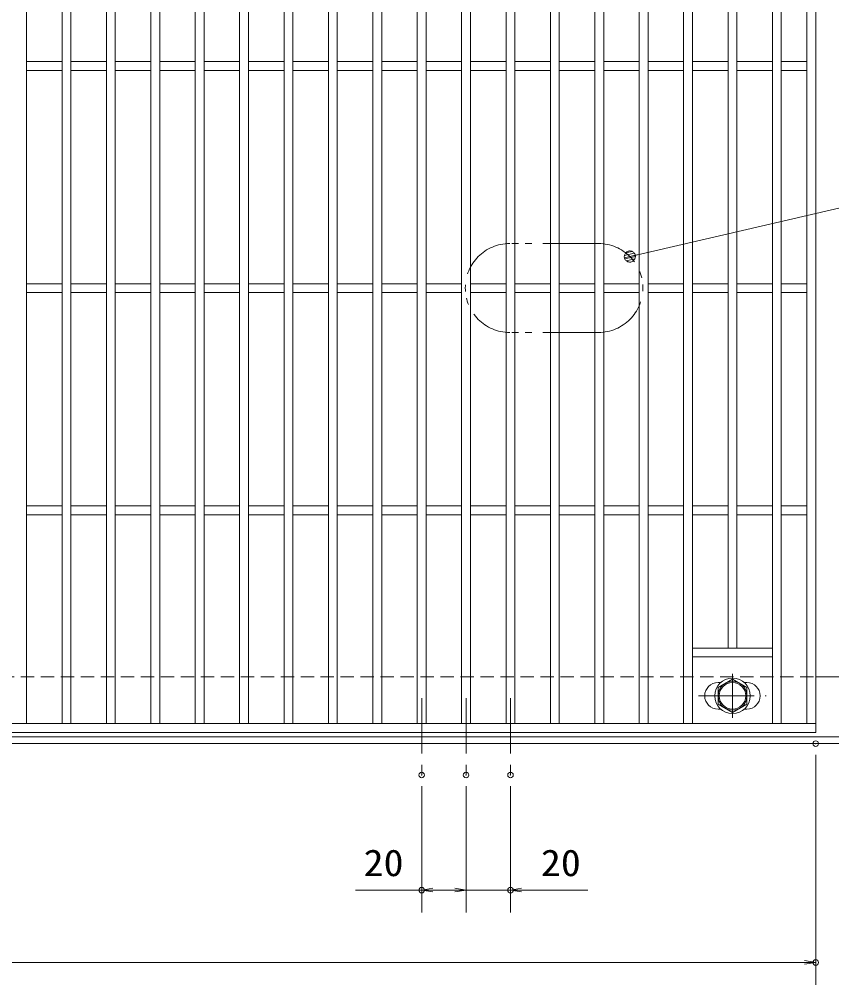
# Model space of a CAD drawing. Units: millimetres, scale not verified. Extents: x -1050 to 1050, y -742 to 742.
# Drawn here: x -154.2 to 211.7, y -31 to 403.5 of the extents above; entities that cross this region are included whole.
import ezdxf
from ezdxf.enums import TextEntityAlignment as Align

# ---------------------------------------------------------------- set-up
doc = ezdxf.new("R2010")
doc.units = ezdxf.units.MM
doc.header["$LTSCALE"] = 5
doc.header["$PDMODE"] = 32
doc.header["$PDSIZE"] = 2.5
for name, pattern in [('CHAIN1', [8, 5, -1, 1, -1]), ('DASHED1', [1.8, 1.2, -0.6]), ('DOUBLE_CHAIN1', [8.8, 5, -1, 0.6, -0.6, 0.6, -1])]:
    doc.linetypes.add(name, pattern=pattern)
for name, color, linetype, lineweight in [('0-1_寸法注釈', 2, 'Continuous', 9), ('0-2_蓋', 5, 'Continuous', 9), ('0-3_0', 2, 'Continuous', 9), ('0-4_DEFPOINTS', 134, 'Continuous', 9), ('0-6_想像線', 134, 'DOUBLE_CHAIN1', 9), ('0-7_中心線', 6, 'CHAIN1', 9), ('0-8_締付部品', 7, 'Continuous', 9), ('0-9_枠', 7, 'Continuous', 9), ('0-A_溝開口', 4, 'DASHED1', 9)]:
    doc.layers.add(name, color=color, linetype=linetype, lineweight=lineweight)
doc.styles.add('ＭＳ ゴシック', font='')
doc.styles.get('ＭＳ ゴシック').set_extended_font_data('MS Gothic')

# ---------------------------------------------------------------- blocks, each defined once
blk = doc.blocks.new('_OPEN')
at = {"layer": '0-3_0'}
blk.add_line((0, 0), (-5, 0), dxfattribs=at)
blk.add_lwpolyline([(-5, 0.833), (0, 0), (-5, -0.833)], dxfattribs=at)
blk = doc.blocks.new('_Dot')
at = {"layer": '0-3_0'}
for p, q in [((-2.5, 0), (-5, 0)), ((2.445, 0.5), (-2.445, 0.5)), ((1.997, 1.5), (-1.997, 1.5)), ((2.289, -0.995), (-2.289, -0.995)), ((1.499, -1.995), (-1.499, -1.995))]:
    blk.add_line(p, q, dxfattribs=at)
for points in [[(2.5, 0), (2.48, 0.313), (2.421, 0.622), (2.324, 0.92), (2.191, 1.204), (2.023, 1.469), (1.822, 1.711), (1.594, 1.926), (1.34, 2.111), (1.064, 2.262), (0.773, 2.378), (0.468, 2.456), (0.157, 2.495), (-0.157, 2.495), (-0.468, 2.456), (-0.773, 2.378), (-1.064, 2.262), (-1.34, 2.111), (-1.594, 1.926), (-1.822, 1.711), (-2.023, 1.469), (-2.191, 1.204), (-2.324, 0.92), (-2.421, 0.622), (-2.48, 0.313), (-2.5, 0), (0, 0)], [(-2.5, 0), (-2.48, -0.313), (-2.421, -0.622), (-2.324, -0.92), (-2.191, -1.204), (-2.023, -1.469), (-1.822, -1.711), (-1.594, -1.926), (-1.34, -2.111), (-1.064, -2.262), (-0.773, -2.378), (-0.468, -2.456), (-0.157, -2.495), (0.157, -2.495), (0.468, -2.456), (0.773, -2.378), (1.064, -2.262), (1.34, -2.111), (1.594, -1.926), (1.822, -1.711), (2.023, -1.469), (2.191, -1.204), (2.324, -0.92), (2.421, -0.622), (2.48, -0.313), (2.5, 0), (0, 0)]]:
    blk.add_lwpolyline(points, close=True, dxfattribs=at)

msp = doc.modelspace()

# ---------------------------------------------------------------- linework, layer by layer
at = {"layer": '0-1_寸法注釈'}
for p, q in [((237.562, 323.817), (121.789, 296.945)), ((204.55, 72.475), (204.55, -31.047)), ((27.05, 58.328), (27.05, 1.522)), ((47.05, 58.328), (47.05, 1.522)), ((47.05, 58.328), (47.05, 1.522)), ((67.05, 58.328), (67.05, 1.522)), ((27.05, 11.522), (-2.797, 11.522)), ((42.05, 11.522), (32.05, 11.522)), ((42.05, 11.522), (37.05, 11.522)), ((47.05, 11.522), (67.05, 11.522)), ((72.05, 11.522), (101.897, 11.522)), ((-785.45, -21.047), (199.55, -21.047))]:
    msp.add_line(p, q, dxfattribs=at)
at = {"layer": '0-2_蓋'}
for p, q in [((204.55, 82.475), (204.55, 582.475)), ((-150.95, 578.475), (-150.95, 86.475)), ((-134.95, 578.475), (-134.95, 86.475)), ((-130.95, 578.475), (-130.95, 86.475)), ((-114.95, 578.475), (-114.95, 86.475)), ((-110.95, 578.475), (-110.95, 86.475)), ((-94.95, 578.475), (-94.95, 86.475)), ((-90.95, 578.475), (-90.95, 86.475)), ((-74.95, 578.475), (-74.95, 86.475)), ((-70.95, 578.475), (-70.95, 86.475)), ((-54.95, 578.475), (-54.95, 86.475)), ((-50.95, 578.475), (-50.95, 86.475)), ((-34.95, 578.475), (-34.95, 86.475)), ((-30.95, 578.475), (-30.95, 86.475)), ((-14.95, 578.475), (-14.95, 86.475)), ((-10.95, 578.475), (-10.95, 86.475)), ((5.05, 578.475), (5.05, 86.475)), ((9.05, 578.475), (9.05, 86.475)), ((25.05, 578.475), (25.05, 86.475)), ((29.05, 578.475), (29.05, 86.475)), ((45.05, 578.475), (45.05, 86.475)), ((49.05, 578.475), (49.05, 86.475)), ((65.05, 578.475), (65.05, 86.475)), ((69.05, 578.475), (69.05, 86.475)), ((85.05, 578.475), (85.05, 86.475)), ((89.05, 578.475), (89.05, 86.475)), ((105.05, 578.475), (105.05, 86.475)), ((109.05, 578.475), (109.05, 86.475)), ((125.05, 578.475), (125.05, 86.475)), ((129.05, 578.475), (129.05, 86.475)), ((145.05, 578.475), (145.05, 86.475)), ((149.05, 578.475), (149.05, 86.475)), ((185.05, 578.475), (185.05, 86.475)), ((189.05, 578.475), (189.05, 86.475)), ((200.55, 86.475), (200.55, 578.475)), ((165.05, 544.475), (165.05, 120.475)), ((169.05, 544.475), (169.05, 120.475)), ((-134.95, 384.475), (-150.95, 384.475)), ((-114.95, 384.475), (-130.95, 384.475)), ((-94.95, 384.475), (-110.95, 384.475)), ((-74.95, 384.475), (-90.95, 384.475)), ((-54.95, 384.475), (-70.95, 384.475)), ((-34.95, 384.475), (-50.95, 384.475)), ((-14.95, 384.475), (-30.95, 384.475)), ((5.05, 384.475), (-10.95, 384.475)), ((25.05, 384.475), (9.05, 384.475)), ((45.05, 384.475), (29.05, 384.475)), ((65.05, 384.475), (49.05, 384.475)), ((85.05, 384.475), (69.05, 384.475)), ((105.05, 384.475), (89.05, 384.475)), ((125.05, 384.475), (109.05, 384.475)), ((145.05, 384.475), (129.05, 384.475)), ((165.05, 384.475), (149.05, 384.475)), ((185.05, 384.475), (169.05, 384.475)), ((200.55, 384.475), (189.05, 384.475)), ((-134.95, 380.475), (-150.95, 380.475)), ((-114.95, 380.475), (-130.95, 380.475)), ((-94.95, 380.475), (-110.95, 380.475)), ((-74.95, 380.475), (-90.95, 380.475)), ((-54.95, 380.475), (-70.95, 380.475)), ((-34.95, 380.475), (-50.95, 380.475)), ((-14.95, 380.475), (-30.95, 380.475)), ((5.05, 380.475), (-10.95, 380.475)), ((25.05, 380.475), (9.05, 380.475)), ((45.05, 380.475), (29.05, 380.475)), ((65.05, 380.475), (49.05, 380.475)), ((85.05, 380.475), (69.05, 380.475)), ((105.05, 380.475), (89.05, 380.475)), ((125.05, 380.475), (109.05, 380.475)), ((145.05, 380.475), (129.05, 380.475)), ((165.05, 380.475), (149.05, 380.475)), ((185.05, 380.475), (169.05, 380.475)), ((200.55, 380.475), (189.05, 380.475)), ((-134.95, 284.475), (-150.95, 284.475)), ((-114.95, 284.475), (-130.95, 284.475)), ((-94.95, 284.475), (-110.95, 284.475)), ((-74.95, 284.475), (-90.95, 284.475)), ((-54.95, 284.475), (-70.95, 284.475)), ((-34.95, 284.475), (-50.95, 284.475)), ((-14.95, 284.475), (-30.95, 284.475)), ((5.05, 284.475), (-10.95, 284.475)), ((25.05, 284.475), (9.05, 284.475)), ((45.05, 284.475), (29.05, 284.475)), ((65.05, 284.475), (49.05, 284.475)), ((85.05, 284.475), (69.05, 284.475)), ((105.05, 284.475), (89.05, 284.475)), ((125.05, 284.475), (109.05, 284.475)), ((145.05, 284.475), (129.05, 284.475)), ((165.05, 284.475), (149.05, 284.475)), ((185.05, 284.475), (169.05, 284.475)), ((200.55, 284.475), (189.05, 284.475)), ((-134.95, 280.475), (-150.95, 280.475)), ((-114.95, 280.475), (-130.95, 280.475)), ((-94.95, 280.475), (-110.95, 280.475)), ((-74.95, 280.475), (-90.95, 280.475)), ((-54.95, 280.475), (-70.95, 280.475)), ((-34.95, 280.475), (-50.95, 280.475)), ((-14.95, 280.475), (-30.95, 280.475)), ((5.05, 280.475), (-10.95, 280.475)), ((25.05, 280.475), (9.05, 280.475)), ((45.05, 280.475), (29.05, 280.475)), ((65.05, 280.475), (49.05, 280.475)), ((85.05, 280.475), (69.05, 280.475)), ((105.05, 280.475), (89.05, 280.475)), ((125.05, 280.475), (109.05, 280.475)), ((145.05, 280.475), (129.05, 280.475)), ((165.05, 280.475), (149.05, 280.475)), ((185.05, 280.475), (169.05, 280.475)), ((200.55, 280.475), (189.05, 280.475)), ((-134.95, 184.475), (-150.95, 184.475)), ((-114.95, 184.475), (-130.95, 184.475)), ((-94.95, 184.475), (-110.95, 184.475)), ((-74.95, 184.475), (-90.95, 184.475)), ((-54.95, 184.475), (-70.95, 184.475)), ((-34.95, 184.475), (-50.95, 184.475)), ((-14.95, 184.475), (-30.95, 184.475)), ((5.05, 184.475), (-10.95, 184.475)), ((25.05, 184.475), (9.05, 184.475)), ((45.05, 184.475), (29.05, 184.475)), ((65.05, 184.475), (49.05, 184.475)), ((85.05, 184.475), (69.05, 184.475)), ((105.05, 184.475), (89.05, 184.475)), ((125.05, 184.475), (109.05, 184.475)), ((145.05, 184.475), (129.05, 184.475)), ((165.05, 184.475), (149.05, 184.475)), ((185.05, 184.475), (169.05, 184.475)), ((200.55, 184.475), (189.05, 184.475)), ((-134.95, 180.475), (-150.95, 180.475)), ((-114.95, 180.475), (-130.95, 180.475)), ((-94.95, 180.475), (-110.95, 180.475)), ((-74.95, 180.475), (-90.95, 180.475)), ((-54.95, 180.475), (-70.95, 180.475)), ((-34.95, 180.475), (-50.95, 180.475)), ((-14.95, 180.475), (-30.95, 180.475)), ((5.05, 180.475), (-10.95, 180.475)), ((25.05, 180.475), (9.05, 180.475)), ((45.05, 180.475), (29.05, 180.475)), ((65.05, 180.475), (49.05, 180.475)), ((85.05, 180.475), (69.05, 180.475)), ((105.05, 180.475), (89.05, 180.475)), ((125.05, 180.475), (109.05, 180.475)), ((145.05, 180.475), (129.05, 180.475)), ((165.05, 180.475), (149.05, 180.475)), ((185.05, 180.475), (169.05, 180.475)), ((200.55, 180.475), (189.05, 180.475)), ((185.05, 120.475), (149.05, 120.475)), ((185.05, 116.475), (149.05, 116.475)), ((160.55, 104.972), (161.755, 104.972)), ((172.345, 104.972), (173.55, 104.972)), ((160.55, 92.972), (161.762, 92.972)), ((172.338, 92.972), (173.55, 92.972)), ((-790.45, 86.475), (204.55, 86.475)), ((-790.45, 82.475), (204.55, 82.475))]:
    msp.add_line(p, q, dxfattribs=at)
for centre, start, end in [((160.55, 98.972), 90, 270), ((173.55, 98.972), 270, 90)]:
    msp.add_arc(centre, 6, start, end, dxfattribs=at)
at = {"layer": '0-4_DEFPOINTS'}
for p in [(204.55, 77.475), (27.05, 63.328), (47.05, 63.328), (67.05, 63.328), (27.05, 11.522), (67.05, 11.522), (204.55, -21.047)]:
    msp.add_point(p, dxfattribs=at)
at = {"layer": '0-6_想像線'}
for p, q in [((106.692, 302.558), (66.692, 302.558)), ((106.692, 262.558), (66.692, 262.558))]:
    msp.add_line(p, q, dxfattribs=at)
for centre, start, end in [((66.692, 282.558), 90, 270), ((106.692, 282.558), 270, 90)]:
    msp.add_arc(centre, 20, start, end, dxfattribs=at)
at = {"layer": '0-7_中心線'}
for p, q in [((167.05, 89.079), (167.05, 108.865)), ((27.05, 97.969), (27.05, 63.328)), ((47.05, 97.969), (47.05, 63.328)), ((67.05, 97.969), (67.05, 63.328)), ((151.804, 98.972), (182.296, 98.972))]:
    msp.add_line(p, q, dxfattribs=at)
at = {"layer": '0-8_締付部品'}
for p, q in [((173.55, 102.725), (167.05, 106.478)), ((173.55, 95.219), (173.55, 102.725)), ((160.55, 95.219), (167.05, 91.467)), ((167.05, 91.467), (173.55, 95.219))]:
    msp.add_line(p, q, dxfattribs=at)
msp.add_lwpolyline([(167.05, 106.478), (160.55, 102.725), (160.55, 95.219)], dxfattribs=at)
for centre, radius in [((167.05, 98.975), 8), ((167.05, 98.972), 6.5), ((167.05, 98.972), 5.993)]:
    msp.add_circle(centre, radius, dxfattribs=at)
at = {"layer": '0-9_枠'}
for p, q in [((204.55, 107.475), (409.55, 107.475)), ((-792.45, 80.475), (411.386, 80.475)), ((-795.45, 77.475), (409.55, 77.475))]:
    msp.add_line(p, q, dxfattribs=at)
at = {"layer": '0-A_溝開口'}
msp.add_line((-765.45, 107.475), (204.55, 107.475), dxfattribs=at)

# ---------------------------------------------------------------- block references
at = {"layer": '0-1_寸法注釈'}
for name, p, rotation in [('_Dot', (120.815, 296.719), 193.06723), ('_OPEN', (27.05, 11.522), 180), ('_OPEN', (67.05, 11.522), 180)]:
    msp.add_blockref(name, p, dxfattribs=dict(at, rotation=rotation))
for p in [(47.05, 11.522), (47.05, 11.522), (204.55, -21.047)]:
    msp.add_blockref('_OPEN', p, dxfattribs=at)

# ---------------------------------------------------------------- texts
at = {"layer": '0-1_寸法注釈', "color": 7, "style": 'ＭＳ ゴシック', "width": 1.1}
for p in [(0.893, 14.209), (80.74, 14.209)]:
    msp.add_text('20', height=12.02, dxfattribs=at).set_placement(p, align=Align.BOTTOM_LEFT)

doc.saveas('drawing.dxf')
